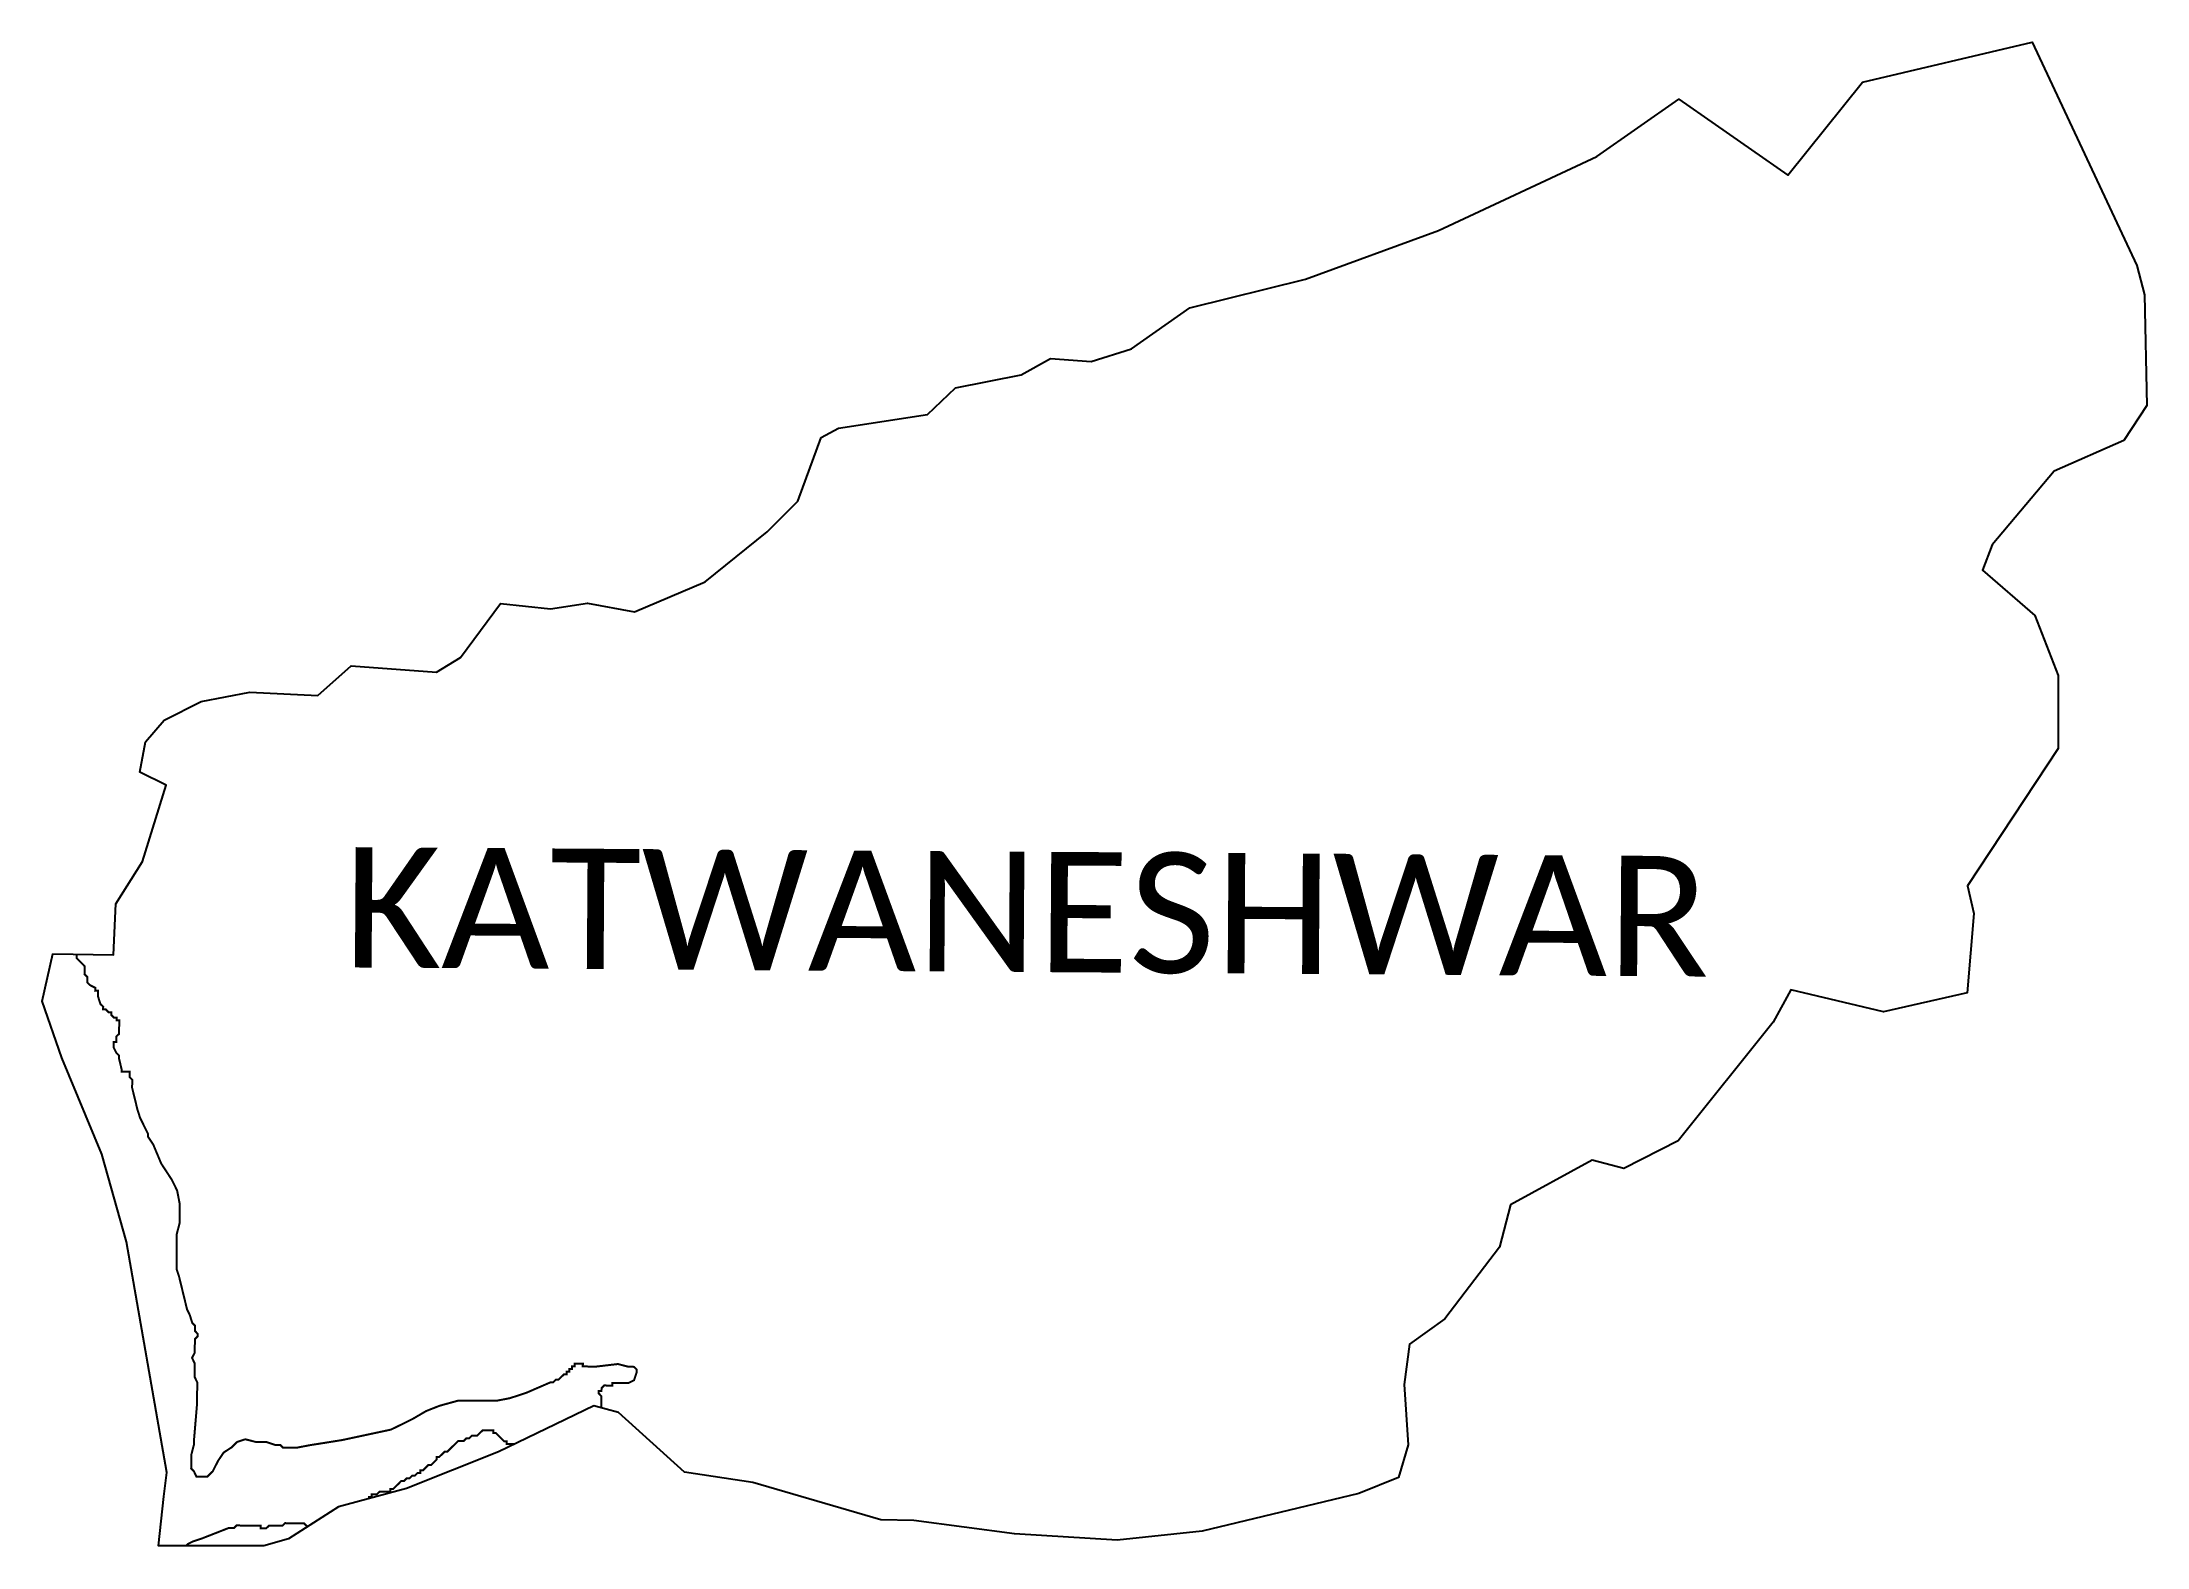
# Model space of a CAD drawing. Header units: metres. Extents: x 328468 to 331623, y 1804792 to 1807048.
import ezdxf

# ---------------------------------------------------------------- set-up
doc = ezdxf.new("R2010")
doc.units = ezdxf.units.M
for name, color, linetype in [('HAZARDS LINE', 1, 'Continuous'), ('village', 3, 'Continuous'), ('VILLAGE NAME', 250, 'Continuous')]:
    doc.layers.add(name, color=color, linetype=linetype)
doc.styles.get("Standard").update_dxf_attribs({"font": 'simplex.shx'})

msp = doc.modelspace()

# ---------------------------------------------------------------- linework, layer by layer
at = {"color": 3, "true_color": 0x00ff00, "flags": 128}
msp.add_lwpolyline([(329635.4, 1806455.4), (329661.3, 1806469.2)], dxfattribs=at)
at = {"layer": 'HAZARDS LINE', "lineweight": 18, "const_width": 3}
for points in [[(328519.4, 1805680.7), (328519.3, 1805679.3), (328519.3, 1805675.2), (328523.3, 1805671.2), (328527.3, 1805667.1), (328531.3, 1805663), (328531.3, 1805659), (328531.3, 1805654.9), (328531.2, 1805650.9), (328535.3, 1805646.8), (328535.2, 1805642.8), (328535.2, 1805638.7), (328539.2, 1805634.7), (328547.3, 1805630.6), (328547.2, 1805626.5), (328551.3, 1805626.5), (328551.2, 1805622.4), (328551.2, 1805618.4), (328555.1, 1805606.2), (328559.2, 1805602.2), (328559.1, 1805598.1), (328563.2, 1805598.1), (328567.2, 1805594), (328571.2, 1805594), (328571.2, 1805590), (328575.2, 1805585.9), (328579.2, 1805585.8), (328579.2, 1805581.8), (328583.2, 1805581.8), (328583.2, 1805577.7), (328583.2, 1805573.7), (328583.1, 1805569.6), (328583.1, 1805565.6), (328583.1, 1805561.6), (328579, 1805557.6), (328579, 1805553.5), (328578.9, 1805549.5), (328574.9, 1805549.5), (328574.9, 1805545.5), (328574.8, 1805541.4), (328578.8, 1805533.3), (328582.8, 1805529.2), (328582.8, 1805525.2), (328586.7, 1805509), (328586.7, 1805505), (328590.7, 1805504.9), (328594.8, 1805504.9), (328598.8, 1805504.9), (328598.8, 1805500.8), (328598.7, 1805496.8), (328602.7, 1805492.7), (328602.7, 1805488.7), (328602.6, 1805480.6), (328606.6, 1805464.4), (328610.5, 1805448.2), (328614.4, 1805436), (328626.3, 1805411.7), (328626.3, 1805407.6), (328634.3, 1805395.5), (328646.2, 1805367.1), (328662.2, 1805342.7), (328670.1, 1805326.5), (328674, 1805306.2), (328673.9, 1805294.1), (328673.8, 1805277.9), (328669.6, 1805261.8), (328669.5, 1805245.6), (328669.4, 1805229.5), (328669.2, 1805209.3), (328673.1, 1805197.1), (328681, 1805164.7), (328684.9, 1805148.5), (328688.9, 1805140.4), (328692.8, 1805128.2), (328696.8, 1805124.2), (328696.8, 1805120.1), (328696.8, 1805116.1), (328700.8, 1805112), (328700.7, 1805108), (328696.7, 1805104), (328696.6, 1805099.9), (328696.6, 1805095.9), (328696.5, 1805087.8), (328696.5, 1805083.8), (328692.4, 1805075.7), (328696.4, 1805067.6), (328696.3, 1805063.5), (328696.3, 1805055.5), (328696.2, 1805047.4), (328700.2, 1805039.3), (328700.2, 1805035.2), (328700, 1805019.1), (328699.9, 1805006.9), (328695.5, 1804954.4), (328695.4, 1804946.3), (328691.2, 1804930.2), (328691.2, 1804922.1), (328691.2, 1804918.1), (328691.1, 1804910), (328695.1, 1804905.9), (328699.1, 1804897.8), (328703.1, 1804897.8), (328707.2, 1804897.8), (328715.2, 1804897.7), (328723.4, 1804905.7), (328731.6, 1804921.8), (328739.8, 1804933.9), (328752, 1804941.9), (328760.1, 1804949.9), (328772.3, 1804953.8), (328788.4, 1804949.7), (328804.5, 1804949.5), (328816.6, 1804945.4), (328824.7, 1804945.3), (328828.7, 1804941.3), (328848.9, 1804941.1), (328869.2, 1804945), (328893.4, 1804948.8), (328917.7, 1804952.7), (328954.2, 1804960.5), (328990.6, 1804968.3), (329006.8, 1804976.2), (329023, 1804984.2), (329043.3, 1804996.1), (329063.6, 1805004.1), (329092, 1805011.9), (329120.2, 1805011.7), (329148.5, 1805011.5), (329168.8, 1805015.4), (329193.1, 1805023.3), (329229.6, 1805039.1), (329233.6, 1805039.1), (329237.7, 1805043.1), (329241.7, 1805043.1), (329245.8, 1805047.1), (329249.9, 1805051.1), (329253.9, 1805051.1), (329253.9, 1805055.1), (329258, 1805055.1), (329258, 1805059.1), (329262, 1805059.1), (329262.1, 1805063.1), (329266.1, 1805063.1), (329266.2, 1805067.1), (329270.2, 1805067.1), (329274.2, 1805067.1), (329278.3, 1805067), (329278.2, 1805063), (329286.3, 1805062.9), (329290.4, 1805062.9), (329294.4, 1805062.9), (329298.4, 1805062.8), (329330.8, 1805066.6), (329346.9, 1805062.5), (329355, 1805062.4), (329359, 1805058.3), (329359, 1805054.3), (329354.9, 1805042.2), (329346.7, 1805038.2), (329334.6, 1805038.3), (329326.5, 1805038.4), (329322.5, 1805038.4), (329322.5, 1805034.4), (329318.4, 1805034.4), (329314.4, 1805034.4), (329310.3, 1805034.5), (329306.3, 1805030.4), (329306.2, 1805026.4), (329302.2, 1805026.4), (329302.2, 1805022.4), (329306.2, 1805018.3), (329306.1, 1805006.2), (329306, 1805002.2), (329306, 1805000.8)], [(329176.2, 1804946.6), (329172.3, 1804946.6), (329168.2, 1804946.7), (329164.2, 1804946.7), (329164.2, 1804950.7), (329160.2, 1804950.8), (329148.1, 1804963), (329144.1, 1804963), (329144.1, 1804967.1), (329140.1, 1804967.1), (329136, 1804967.1), (329132, 1804967.2), (329128, 1804967.2), (329119.8, 1804959.2), (329115.8, 1804959.2), (329111.7, 1804959.2), (329107.7, 1804955.2), (329103.6, 1804955.3), (329099.6, 1804951.2), (329095.5, 1804951.3), (329091.5, 1804951.3), (329087.4, 1804947.3), (329083.3, 1804943.3), (329079.3, 1804939.3), (329075.2, 1804935.3), (329071.1, 1804935.3), (329067.1, 1804931.3), (329063, 1804927.3), (329059, 1804927.3), (329058.9, 1804923.3), (329054.9, 1804919.3), (329050.8, 1804915.3), (329046.7, 1804915.3), (329042.7, 1804911.3), (329038.6, 1804907.3), (329034.6, 1804907.3), (329034.5, 1804903.3), (329030.5, 1804903.3), (329026.4, 1804899.3), (329022.4, 1804899.3), (329018.3, 1804895.3), (329014.3, 1804895.3), (329010.2, 1804891.3), (329006.1, 1804891.4), (329002.1, 1804887.3), (328998, 1804883.3), (328993.9, 1804879.3), (328989.9, 1804879.4), (328989.8, 1804875.3), (328985.8, 1804875.4), (328977.7, 1804875.4), (328973.7, 1804875.4), (328969.6, 1804871.4), (328965.6, 1804871.5), (328961.5, 1804871.5), (328961.5, 1804867.5), (328957.5, 1804867.5), (328957.4, 1804864.6)], [(328864.2, 1804821.7), (328864.2, 1804823.8), (328860.2, 1804827.8), (328856.1, 1804827.9), (328852.1, 1804827.9), (328848, 1804827.9), (328844, 1804828), (328840, 1804828), (328835.9, 1804828), (328831.9, 1804828.1), (328827.8, 1804824.1), (328823.8, 1804824.1), (328819.7, 1804824.1), (328815.7, 1804824.2), (328811.6, 1804824.2), (328807.6, 1804824.2), (328803.5, 1804820.2), (328799.5, 1804820.2), (328795.4, 1804820.3), (328795.5, 1804824.3), (328791.4, 1804824.3), (328787.4, 1804824.4), (328783.4, 1804824.4), (328779.3, 1804824.4), (328775.3, 1804824.5), (328771.2, 1804824.5), (328767.2, 1804824.5), (328763.2, 1804824.6), (328759.1, 1804824.6), (328755, 1804820.6), (328751, 1804820.6), (328747, 1804820.7), (328706.4, 1804804.8), (328694.3, 1804800.9), (328686.2, 1804796.9), (328683.2, 1804794)]]:
    msp.add_lwpolyline(points, dxfattribs=at)
at = {"layer": 'village', "color": 3, "true_color": 0x00ff00}
for points in [[(329661.3, 1806469.2, 0), (329795.1, 1806489.8, 0), (329836.9, 1806529.8, 0), (329935.2, 1806549.6, 0), (329979.5, 1806574, 0), (330040.5, 1806569.3, 0), (330100.9, 1806588.2, 0), (330188, 1806649.7, 0), (330361.8, 1806692.7, 0), (330560.9, 1806765.6, 0), (330798.4, 1806876.8, 0), (330921.1, 1806962.8, 0), (331084.7, 1806848.6, 0), (331196.6, 1806988.3, 0), (331451, 1807048.1, 0), (331608.1, 1806713.3, 0), (331619.3, 1806669.3, 0), (331623, 1806503.2, 0), (331588.6, 1806450.8, 0), (331484.2, 1806404.9, 0), (331391.1, 1806294.6, 0), (331376.5, 1806256.4, 0), (331455, 1806188.7, 0), (331489.8, 1806098.5, 0), (331489.8, 1805989.5, 0), (331354, 1805783.3, 0), (331363.6, 1805742, 0), (331353.4, 1805623, 0), (331228.2, 1805594.5, 0), (331089, 1805627.5, 0), (331062.7, 1805579.2, 0), (330920.3, 1805401.4, 0), (330838.7, 1805359.9, 0), (330791.4, 1805372.2, 0), (330668.9, 1805305.2, 0), (330652.5, 1805241.7, 0), (330570.7, 1805134.4, 0), (330517.7, 1805096.6, 0), (330509.7, 1805036, 0), (330515.7, 1804945.7, 0), (330501.3, 1804896.7, 0), (330441.6, 1804872.4, 0), (330206.5, 1804816.2, 0), (330079.3, 1804802.7, 0), (329925.3, 1804812, 0), (329774.6, 1804832, 0), (329724.8, 1804833.1, 0), (329533.3, 1804889.2, 0), (329430.5, 1804904.7, 0), (329331.6, 1804993.9, 0), (329294.7, 1805004, 0), (329151.9, 1804934.8, 0), (329014.1, 1804880, 0), (328912.2, 1804852.4, 0), (328837.2, 1804804.5, 0), (328799.9, 1804793.9, 0), (328641.9, 1804794, 0), (328650.3, 1804867.9, 0)], [(328650.3, 1804867.9, 0), (328654.4, 1804903.9, 0), (328594, 1805249.8, 0), (328557, 1805381.4, 0), (328497.2, 1805525.6, 0), (328467.6, 1805610.7, 0), (328483.7, 1805681.3, 0), (328574.9, 1805679.9, 0), (328578.2, 1805756.2, 0), (328618.3, 1805820.1, 0), (328653.4, 1805934.3, 0), (328613.9, 1805953.7, 0), (328622.4, 1805999.1, 0), (328650.7, 1806031.5, 0), (328706.2, 1806059.9, 0), (328779.2, 1806073.7, 0), (328881.2, 1806068.9, 0), (328931.2, 1806113.1, 0), (329059.1, 1806103.7, 0), (329095, 1806125.5, 0), (329154.9, 1806206.4, 0), (329230, 1806198.6, 0), (329285.2, 1806206.9, 0), (329355.9, 1806193.9, 0), (329461.5, 1806238.9, 0), (329554.6, 1806314, 0), (329600.7, 1806360, 0), (329635.4, 1806455.4, 0)]]:
    msp.add_polyline3d(points, dxfattribs=at)

# ---------------------------------------------------------------- texts
at = {"layer": 'VILLAGE NAME', "insert": (328920.8, 1805841.5), "char_height": 180.345, "attachment_point": 1, "rotation": 359.6139}
msp.add_mtext_dynamic_manual_height_columns('{\\fCalibri|b0|i0|c0|p34;KATWANESHWAR}', width=1779.605, gutter_width=901.7, heights=[0], dxfattribs=at)

doc.saveas('drawing.dxf')
